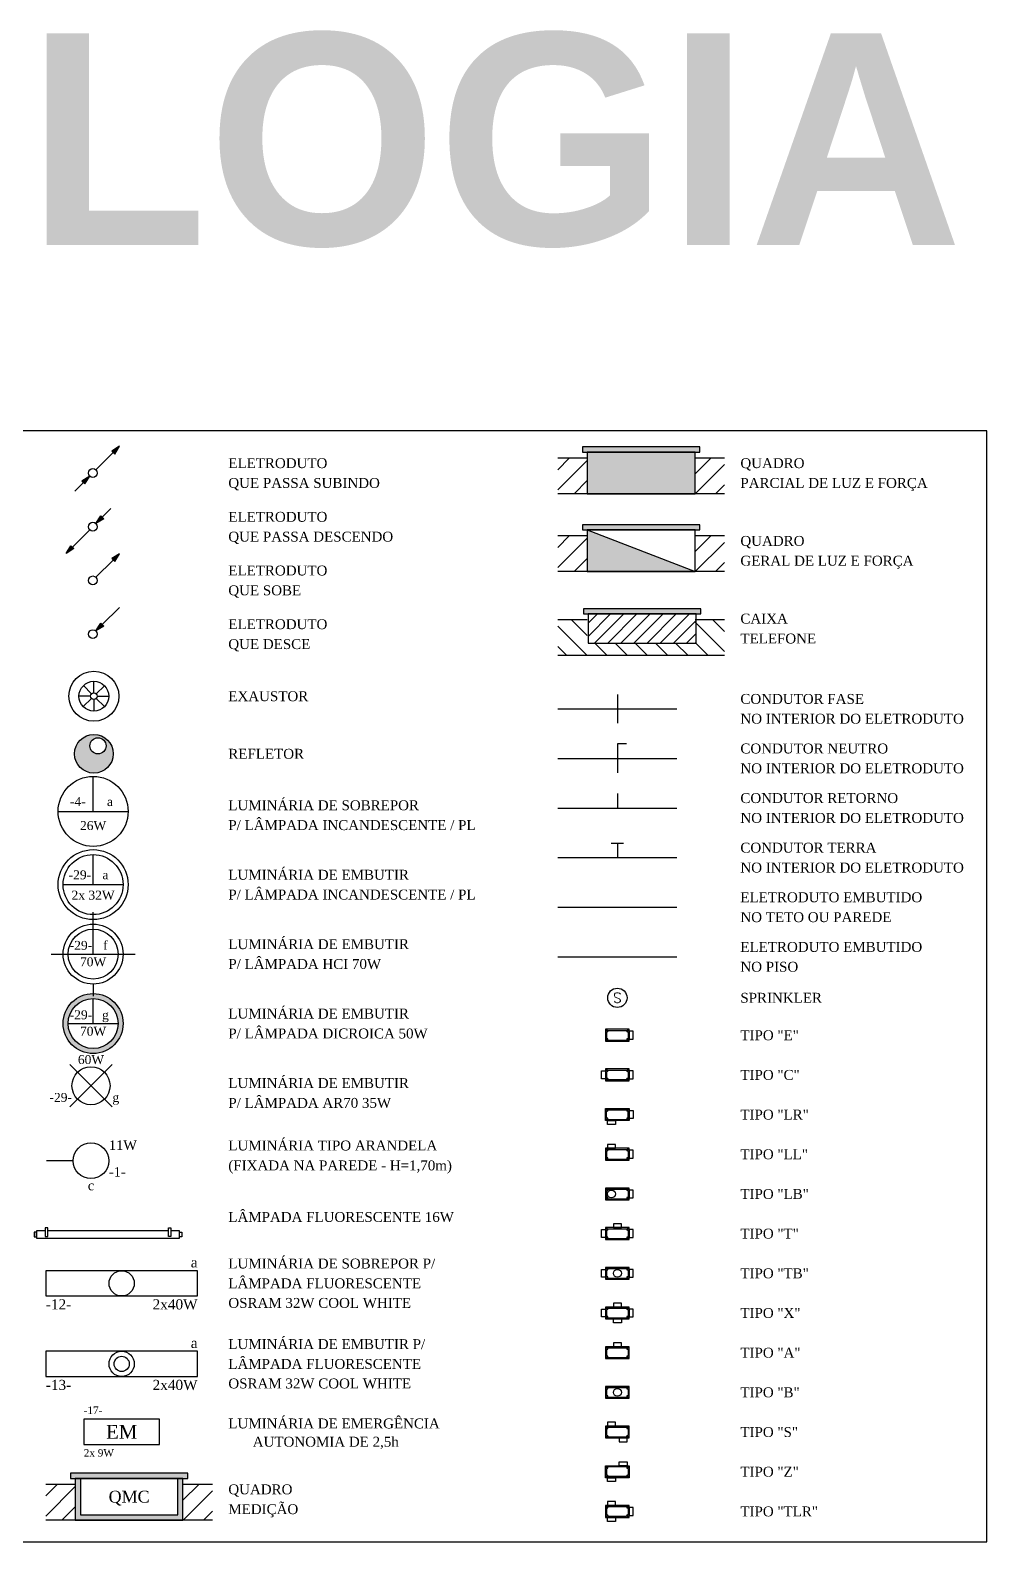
# Model space of a CAD drawing. Extents: x -175055 to -48386, y 10342 to 134050.
# Drawn here: x -83536.5 to -83400.9, y 98363.8 to 98578 of the extents above; entities that cross this region are included whole.
import ezdxf
from ezdxf.enums import TextEntityAlignment as Align

# ---------------------------------------------------------------- set-up
doc = ezdxf.new("R2010")
doc.units = 0
doc.header["$LTSCALE"] = 50
doc.header["$MEASUREMENT"] = 0
doc.linetypes.add('HIDDEN', pattern=[0.375, 0.25, -0.125])
doc.layers.get('0').update_dxf_attribs({"linetype": 'CONTINUOUS'})
doc.layers.add('ABE', color=7, linetype='CONTINUOUS')
doc.styles.add('JMS1', font='times.ttf')
doc.styles.add('JMS2', font='times.ttf')
doc.styles.add('ROMANS', font='romans', dxfattribs={"height": 12})
doc.styles.add('SANSSERIFBOLD', font='sasb____.pfb')

# ---------------------------------------------------------------- blocks, each defined once
blk = doc.blocks.new('A$C42C2322C')
at = {"linetype": 'Continuous'}
blk.add_hatch(color=256, dxfattribs=at).paths.add_polyline_path([(89.9, 89.9), (63.7, 73.5), (73.5, 63.7)])
blk.add_line((10.6, 10.6), (68.6, 68.6), dxfattribs=at)
blk.add_lwpolyline([(73.5, 63.7), (89.9, 89.9), (63.7, 73.5)], close=True, dxfattribs=at)
blk.add_circle((0, 0), 15, dxfattribs=at)
blk = doc.blocks.new('A$C4D954A93')
at = {"linetype": 'Continuous'}
blk.add_hatch(color=256, dxfattribs=at).paths.add_polyline_path([(10.6, 10.6), (36.8, 27), (27, 36.8)])
blk.add_line((89.9, 89.9), (31.9, 31.9), dxfattribs=at)
blk.add_lwpolyline([(36.8, 27), (10.6, 10.6), (27, 36.8)], close=True, dxfattribs=at)
blk.add_circle((0, 0), 15, dxfattribs=at)
blk = doc.blocks.new('A$C341177DA')
at = {"linetype": 'Continuous'}
for p, q in [((-0.017, 0), (-0.0751, 0)), ((-0.012, 0.0121), (-0.0528, 0.0534)), ((0, 0.017), (0, 0.0751)), ((0.0121, 0.012), (0.0533, 0.0528)), ((0.017, 0), (0.0751, 0)), ((-0.0122, -0.0119), (-0.0537, -0.0525)), ((0, -0.017), (0, -0.0751)), ((0.0123, -0.0118), (0.0543, -0.0519))]:
    blk.add_line(p, q, dxfattribs=at)
for radius in [0.1262, 0.0751, 0.017]:
    blk.add_circle((0, 0), radius, dxfattribs=at)
blk = doc.blocks.new('A$C2F8936CE')
at = {"linetype": 'ByBlock'}
h = blk.add_hatch(color=256, dxfattribs=at)
h.paths.add_polyline_path([(0.2445, 0, 1), (0, 0, 1)])
h.paths.add_polyline_path([(0.0968, 0.05, -1), (0.1988, 0.05, -1)], flags=16)
blk.add_circle((0.1223, 0), 0.1223)
blk.add_circle((0.1478, 0.05), 0.051, dxfattribs=at)
at = {"linetype": 'Continuous', "style": 'JMS1'}
for tag, p in [('CIRC.', (0.073, 0.186)), ('POT.', (0.2591, -0.1097)), ('CMD', (0.0938, -0.1917))]:
    blk.add_attdef(tag, text='', height=0.06, dxfattribs=at).set_placement(p, align=Align.MIDDLE_LEFT)
blk = doc.blocks.new('A$C6210122E')
at = {"linetype": 'Continuous'}
blk.add_lwpolyline([(-300, -50), (300, -50), (300, 50), (-300, 50)], close=True, dxfattribs=at)
blk.add_circle((0, 0), 50, dxfattribs=at)
at = {"linetype": 'Continuous', "style": 'JMS1'}
for tag, p in [('CMD', (300, 83)), ('POT.', (300, -83))]:
    blk.add_attdef(tag, text='', height=40, dxfattribs=at).set_placement(p, align=Align.MIDDLE_RIGHT)
blk.add_attdef('CIRC.', text='', height=40, dxfattribs=at).set_placement((-300, -83), align=Align.MIDDLE_LEFT)
blk = doc.blocks.new('A$C350A4605')
at = {"linetype": 'Continuous'}
blk.add_lwpolyline([(-300, -50), (300, -50), (300, 50), (-300, 50)], close=True, dxfattribs=at)
for radius in [50, 30]:
    blk.add_circle((0, 0), radius, dxfattribs=at)
at = {"linetype": 'Continuous', "style": 'JMS1'}
for tag, p in [('CMD', (300, 83)), ('POT.', (300, -83))]:
    blk.add_attdef(tag, text='', height=40, dxfattribs=at).set_placement(p, align=Align.MIDDLE_RIGHT)
blk.add_attdef('CIRC.', text='', height=40, dxfattribs=at).set_placement((-300, -83), align=Align.MIDDLE_LEFT)
blk = doc.blocks.new('A$C1FA718BA')
at = {"linetype": 'Continuous'}
for p, q in [((-350, 101.7), (-301.7, 150)), ((-226.4, 150), (-350, 150)), ((-350, 16.8), (-226.4, 140.5)), ((226.4, 84.1), (292.3, 150)), ((350, 150), (226.4, 150)), ((227.1, 0), (350, 122.9)), ((350, 0), (-350, 0)), ((-282, 0), (-226.4, 55.6)), ((312, 0), (350, 38))]:
    blk.add_line(p, q, dxfattribs=at)
blk = doc.blocks.new('A$C448E4B37')
at = {"linetype": 'Continuous'}
h = blk.add_hatch(color=256, dxfattribs=at)
h.paths.add_polyline_path([(-246.4, 46.9), (-246.4, 25), (246.4, 25), (246.4, 46.9)])
h.paths.add_polyline_path([(-226.4, 25), (-226.4, -150), (226.4, -150), (226.4, 25)])
for points in [[(-246.4, 25), (246.4, 25), (246.4, 46.9), (-246.4, 46.9)], [(-226.4, -150), (226.4, -150), (226.4, 25), (-226.4, 25)]]:
    blk.add_lwpolyline(points, close=True, dxfattribs=at)
blk = doc.blocks.new('A$C622D64AD')
at = {"linetype": 'Continuous'}
for points in [[(-246.4, 46.9), (-246.4, 25), (246.4, 25), (246.4, 46.9)], [(226.4, -150), (-226.4, 25), (-226.4, -150)]]:
    blk.add_hatch(color=256, dxfattribs=at).paths.add_polyline_path(points)
blk.add_line((-226.4, 25), (226.4, -150), dxfattribs=at)
for points in [[(-246.4, 25), (246.4, 25), (246.4, 46.9), (-246.4, 46.9)], [(-226.4, -150), (226.4, -150), (226.4, 25), (-226.4, 25)]]:
    blk.add_lwpolyline(points, close=True, dxfattribs=at)
blk = doc.blocks.new('A$C74910228')
at = {"linetype": 'Continuous'}
h = blk.add_hatch(color=256, dxfattribs=at)
h.paths.add_polyline_path([(-246.4, 46.9), (-246.4, 25), (246.4, 25), (246.4, 46.9)])
h.paths.add_polyline_path([(-204.5, 25), (-226.4, 25), (-226.4, -150), (226.4, -150), (226.4, 25), (204.5, 25), (204.5, -128.1), (-204.5, -128.1)])
for points in [[(-246.4, 25), (246.4, 25), (246.4, 46.9), (-246.4, 46.9)], [(-226.4, -150), (226.4, -150), (226.4, 25), (-226.4, 25)], [(-204.5, -128.1), (204.5, -128.1), (204.5, 25), (-204.5, 25)]]:
    blk.add_lwpolyline(points, close=True, dxfattribs=at)
at = {"linetype": 'Continuous', "style": 'JMS2'}
blk.add_text('QMC', height=50, dxfattribs=at).set_placement((0, -51.6), align=Align.MIDDLE_CENTER)
blk = doc.blocks.new('A$C65E92EE3')
at = {"linetype": 'Continuous'}
blk.add_hatch(color=256, dxfattribs=at).paths.add_polyline_path([(-246.4, 46.9), (-246.4, 25), (246.4, 25), (246.4, 46.9)])
for p, q in [((-226.4, -14), (-187.4, 25)), ((-226.4, -69.2), (-132.2, 25)), ((-199.8, -97.7), (-77.1, 25)), ((-144.6, -97.7), (-21.9, 25)), ((-89.5, -97.7), (33.3, 25)), ((-34.3, -97.7), (88.4, 25)), ((20.8, -97.7), (143.6, 25)), ((76, -97.7), (198.7, 25)), ((131.1, -97.7), (226.4, -2.5)), ((186.3, -97.7), (226.4, -57.6))]:
    blk.add_line(p, q, dxfattribs=at)
for points in [[(-246.4, 25), (246.4, 25), (246.4, 46.9), (-246.4, 46.9)], [(-226.4, -97.7), (226.4, -97.7), (226.4, 25), (-226.4, 25)]]:
    blk.add_lwpolyline(points, close=True, dxfattribs=at)
blk = doc.blocks.new('A$C759F369E')
at = {"linetype": 'Continuous'}
for p, q in [((-226.4, 150), (-350, 150)), ((-226.4, 84.1), (-292.3, 150)), ((350, 150), (226.4, 150)), ((350, 16.8), (226.4, 140.5)), ((350, 101.7), (301.7, 150)), ((-227.1, 0), (-350, 122.9)), ((-312, 0), (-350, 38)), ((350, 0), (-350, 0)), ((-142.3, 0), (-194.5, 52.3)), ((-57.4, 0), (-109.7, 52.3)), ((27.4, 0), (-24.8, 52.3)), ((112.3, 0), (60, 52.3)), ((197.1, 0), (144.9, 52.3)), ((282, 0), (226.4, 55.6))]:
    blk.add_line(p, q, dxfattribs=at)
blk = doc.blocks.new('A$C0F8C457B')
at = {"linetype": 'Continuous'}
for p, q in [((0, 0), (0, 176)), ((-176, 0), (176, 0))]:
    blk.add_line(p, q, dxfattribs=at)
blk.add_line((0, -126), (0, -176))
for radius in [126, 105]:
    blk.add_circle((0, 0), radius, dxfattribs=at)
at = {"linetype": 'Continuous', "style": 'JMS1'}
for tag, p in [('CIRC.', (-51.1, 36.8)), ('CMD', (51.8, 36.8)), ('POT.', (0, -32.3))]:
    blk.add_attdef(tag, text='', height=37.5, dxfattribs=at).set_placement(p, align=Align.MIDDLE_CENTER)
blk = doc.blocks.new('A$C12EA76F2')
h = blk.add_hatch(color=256)
edge = h.paths.add_edge_path()
edge.add_arc((0, 0), 126, 0, 360)
edge = h.paths.add_edge_path(flags=16)
edge.add_arc((0, 0), 105, 0, 360)
at = {"linetype": 'Continuous'}
for p, q in [((0, 0), (0, 105)), ((-105, 0), (105, 0))]:
    blk.add_line(p, q, dxfattribs=at)
for radius in [126, 105]:
    blk.add_circle((0, 0), radius, dxfattribs=at)
at = {"linetype": 'Continuous', "style": 'JMS1'}
for tag, p in [('CIRC.', (-51.1, 36.8)), ('CMD', (51.8, 36.8)), ('POT.', (0, -32.3))]:
    blk.add_attdef(tag, text='', height=37.5, dxfattribs=at).set_placement(p, align=Align.MIDDLE_CENTER)
blk = doc.blocks.new('A$C2E6C7662')
at = {"linetype": 'Continuous'}
for p, q in [((89.1, -89.1), (-89.1, 89.1)), ((-89.1, -89.1), (89.1, 89.1))]:
    blk.add_line(p, q, dxfattribs=at)
blk.add_circle((0, 0), 80, dxfattribs=at)
at = {"linetype": 'Continuous', "style": 'JMS1'}
blk.add_attdef('POT.', text='', height=37.5, dxfattribs=at).set_placement((0, 80), align=Align.BOTTOM_CENTER)
blk.add_attdef('CIRC.', text='', height=37.5, dxfattribs=at).set_placement((-80, -48.9), align=Align.MIDDLE_RIGHT)
blk.add_attdef('CMD', text='', height=37.5, dxfattribs=at).set_placement((90, -48.9), align=Align.MIDDLE_LEFT)
blk = doc.blocks.new('A$C0B4C0E00')
for points in [[(-263.5, -35.3), (-253.5, -35.3), (-253.5, 0), (-263.5, 0)], [(263.5, -35.3), (253.5, -35.3), (253.5, 0), (263.5, 0)], [(-310, -37.6), (-300, -37.6), (-300, -17.6), (-310, -17.6)], [(310, -37.6), (300, -37.6), (300, -17.6), (310, -17.6)]]:
    blk.add_lwpolyline(points, close=True)
for points in [[(-263.5, -12.6), (-300, -12.6), (-300, -42.6), (300, -42.6), (300, -12.6), (263.5, -12.6)], [(253.5, -12.6), (-253.5, -12.6)]]:
    blk.add_lwpolyline(points)
at = {"linetype": 'Continuous', "style": 'JMS1'}
for tag, p in [('CMD', (300, 42.1)), ('POT.', (300, -84.7))]:
    blk.add_attdef(tag, text='', height=50, dxfattribs=at).set_placement(p, align=Align.MIDDLE_RIGHT)
blk.add_attdef('CIRC.', text='', height=50, dxfattribs=at).set_placement((-300, -84.7), align=Align.MIDDLE_LEFT)
blk = doc.blocks.new('A$C37370DF5')
at = {"linetype": 'Continuous'}
for p, q in [((0, 0), (0, 126)), ((-126, 0), (126, 0))]:
    blk.add_line(p, q, dxfattribs=at)
for radius in [147, 126]:
    blk.add_circle((0, 0), radius, dxfattribs=at)
at = {"linetype": 'Continuous', "style": 'JMS1'}
for tag, p in [('CIRC.', (-55.5, 41.2)), ('CMD', (51.8, 41.2)), ('POT.', (0, -44.1))]:
    blk.add_attdef(tag, text='', height=37.5, dxfattribs=at).set_placement(p, align=Align.MIDDLE_CENTER)
blk = doc.blocks.new('A$C0CF16AB1')
at = {"linetype": 'Continuous'}
for p, q in [((0, 0), (0, 147)), ((-147, 0), (147, 0))]:
    blk.add_line(p, q, dxfattribs=at)
blk.add_circle((0, 0), 147, dxfattribs=at)
at = {"linetype": 'Continuous', "style": 'JMS1'}
for tag, p in [('CIRC.', (-64.1, 41.2)), ('CMD', (70.9, 41.2)), ('POT.', (0, -59.2))]:
    blk.add_attdef(tag, text='', height=37.5, dxfattribs=at).set_placement(p, align=Align.MIDDLE_CENTER)
blk = doc.blocks.new('A$C7BD834D8')
blk.add_line((112.5, 0), (0, 0))
blk.add_circle((187.5, 0), 75)
at = {"linetype": 'Continuous', "style": 'JMS1'}
for tag, p in [('POT.', (262.9, 65.6)), ('CIRC.', (262.9, -46.7))]:
    blk.add_attdef(tag, text='', height=40, dxfattribs=at).set_placement(p, align=Align.MIDDLE_LEFT)
blk.add_attdef('CMD', text='', height=40, dxfattribs=at).set_placement((187.5, -104), align=Align.MIDDLE_CENTER)
blk = doc.blocks.new('A$C58A16327')
blk.add_lwpolyline([(-191.3, -63.7), (191.3, -63.7), (191.3, 63.7), (-191.3, 63.7)], close=True)
at = {"linetype": 'Continuous', "style": 'JMS2'}
blk.add_text('EM', height=70, dxfattribs=at).set_placement((0, 0), align=Align.MIDDLE_CENTER)
at = {"style": 'JMS1'}
for tag, p in [('CIRC.', (-191.3, 109)), ('POT.', (-191.3, -105.9))]:
    blk.add_attdef(tag, text='', height=37.5, dxfattribs=at).set_placement(p, align=Align.MIDDLE_LEFT)
blk = doc.blocks.new('A$C39BB159D')
at = {"linetype": 'Continuous'}
blk.add_circle((0, 0), 48.6, dxfattribs=at)
at = {"linetype": 'Continuous', "style": 'ROMANS'}
blk.add_text('S', height=50, rotation=180, dxfattribs=at).set_placement((0, 0), align=Align.MIDDLE)
blk = doc.blocks.new('A$C3B8C14AC')
for p, q in [((-134, 16.1), (-134, -16.1)), ((-126.1, 24), (-33.9, 24)), ((-26, 16.1), (-26, -16.1)), ((-126.1, -24), (-33.9, -24))]:
    blk.add_line(p, q)
for points in [[(-140, -30), (-20, -30), (-20, 30), (-140, 30)], [(-20, -20), (0, -20), (0, 20), (-20, 20)]]:
    blk.add_lwpolyline(points, close=True)
for centre in [(-134, 24), (-26, 24), (-134, -24), (-26, -24)]:
    blk.add_circle(centre, 3)
for centre, start, end in [((-134, 24), 270, 0), ((-26, 24), 180, 270), ((-134, -24), 0, 90), ((-26, -24), 90, 180)]:
    blk.add_arc(centre, 7.94, start, end)
blk = doc.blocks.new('A$C36343BAB')
for p, q in [((-134, 16.1), (-134, -16.1)), ((-126.1, 24), (-33.9, 24)), ((-26, 16.1), (-26, -16.1)), ((-126.1, -24), (-33.9, -24))]:
    blk.add_line(p, q)
for points in [[(-140, -20), (-160, -20), (-160, 20), (-140, 20)], [(-140, -30), (-20, -30), (-20, 30), (-140, 30)], [(-20, -20), (0, -20), (0, 20), (-20, 20)]]:
    blk.add_lwpolyline(points, close=True)
for centre in [(-134, 24), (-26, 24), (-134, -24), (-26, -24)]:
    blk.add_circle(centre, 3)
for centre, start, end in [((-134, 24), 270, 0), ((-26, 24), 180, 270), ((-134, -24), 0, 90), ((-26, -24), 90, 180)]:
    blk.add_arc(centre, 7.94, start, end)
blk = doc.blocks.new('A$C71C92724')
for p, q in [((-134, -16.1), (-134, 16.1)), ((-126.1, 24), (-33.9, 24)), ((-26, -16.1), (-26, 16.1)), ((-126.1, -24), (-33.9, -24))]:
    blk.add_line(p, q)
for points in [[(-140, 30), (-20, 30), (-20, -30), (-140, -30)], [(-20, 20), (0, 20), (0, -20), (-20, -20)], [(-130.1, -30), (-90.1, -30), (-90.1, -50), (-130.1, -50)]]:
    blk.add_lwpolyline(points, close=True)
for centre in [(-134, 24), (-26, 24), (-134, -24), (-26, -24)]:
    blk.add_circle(centre, 3)
for centre, start, end in [((-134, 24), 270, 0), ((-26, 24), 180, 270), ((-134, -24), 0, 90), ((-26, -24), 90, 180)]:
    blk.add_arc(centre, 7.94, start, end)
blk = doc.blocks.new('A$C73B66FB5')
for p, q in [((-134, 16.1), (-134, -16.1)), ((-126.1, 24), (-33.9, 24)), ((-26, 16.1), (-26, -16.1)), ((-126.1, -24), (-33.9, -24))]:
    blk.add_line(p, q)
for points in [[(-140, -30), (-20, -30), (-20, 30), (-140, 30)], [(-130.1, 30), (-90.1, 30), (-90.1, 50), (-130.1, 50)], [(-20, -20), (0, -20), (0, 20), (-20, 20)]]:
    blk.add_lwpolyline(points, close=True)
for centre in [(-134, 24), (-26, 24), (-134, -24), (-26, -24)]:
    blk.add_circle(centre, 3)
for centre, start, end in [((-134, 24), 270, 0), ((-26, 24), 180, 270), ((-134, -24), 0, 90), ((-26, -24), 90, 180)]:
    blk.add_arc(centre, 7.94, start, end)
blk = doc.blocks.new('A$C595A2545')
for p, q in [((-134, 16.1), (-134, -16.1)), ((-126.1, 24), (-33.9, 24)), ((-26, 16.1), (-26, -16.1)), ((-126.1, -24), (-33.9, -24))]:
    blk.add_line(p, q)
for points in [[(-140, -30), (-20, -30), (-20, 30), (-140, 30)], [(-20, -20), (0, -20), (0, 20), (-20, 20)]]:
    blk.add_lwpolyline(points, close=True)
for centre, radius in [((-134, 24), 3), ((-110.1, 0), 20), ((-26, 24), 3), ((-134, -24), 3), ((-26, -24), 3)]:
    blk.add_circle(centre, radius)
for centre, start, end in [((-134, 24), 270, 0), ((-26, 24), 180, 270), ((-134, -24), 0, 90), ((-26, -24), 90, 180)]:
    blk.add_arc(centre, 7.94, start, end)
blk = doc.blocks.new('A$C39100D1A')
for p, q in [((-134, 16.1), (-134, -16.1)), ((-126.1, 24), (-33.9, 24)), ((-26, 16.1), (-26, -16.1)), ((-126.1, -24), (-33.9, -24))]:
    blk.add_line(p, q)
for points in [[(-140, -20), (-160, -20), (-160, 20), (-140, 20)], [(-140, -30), (-20, -30), (-20, 30), (-140, 30)], [(-100, 30), (-60, 30), (-60, 50), (-100, 50)], [(-20, -20), (0, -20), (0, 20), (-20, 20)]]:
    blk.add_lwpolyline(points, close=True)
for centre in [(-134, 24), (-26, 24), (-134, -24), (-26, -24)]:
    blk.add_circle(centre, 3)
for centre, start, end in [((-134, 24), 270, 0), ((-26, 24), 180, 270), ((-134, -24), 0, 90), ((-26, -24), 90, 180)]:
    blk.add_arc(centre, 7.94, start, end)
blk = doc.blocks.new('A$C1B352E12')
for p, q in [((-134, 16.1), (-134, -16.1)), ((-126.1, 24), (-33.9, 24)), ((-26, 16.1), (-26, -16.1)), ((-126.1, -24), (-33.9, -24))]:
    blk.add_line(p, q)
for points in [[(-140, -20), (-160, -20), (-160, 20), (-140, 20)], [(-140, -30), (-20, -30), (-20, 30), (-140, 30)], [(-20, -20), (0, -20), (0, 20), (-20, 20)]]:
    blk.add_lwpolyline(points, close=True)
for centre, radius in [((-134, 24), 3), ((-80, 0), 20), ((-26, 24), 3), ((-134, -24), 3), ((-26, -24), 3)]:
    blk.add_circle(centre, radius)
for centre, start, end in [((-134, 24), 270, 0), ((-26, 24), 180, 270), ((-134, -24), 0, 90), ((-26, -24), 90, 180)]:
    blk.add_arc(centre, 7.94, start, end)
blk = doc.blocks.new('A$C32872069')
for p, q in [((-134, 16.1), (-134, -16.1)), ((-126.1, 24), (-33.9, 24)), ((-26, 16.1), (-26, -16.1)), ((-126.1, -24), (-33.9, -24))]:
    blk.add_line(p, q)
for points in [[(-140, -20), (-160, -20), (-160, 20), (-140, 20)], [(-140, -30), (-20, -30), (-20, 30), (-140, 30)], [(-100, 30), (-60, 30), (-60, 50), (-100, 50)], [(-20, -20), (0, -20), (0, 20), (-20, 20)], [(-100, -30), (-60, -30), (-60, -50), (-100, -50)]]:
    blk.add_lwpolyline(points, close=True)
for centre in [(-134, 24), (-26, 24), (-134, -24), (-26, -24)]:
    blk.add_circle(centre, 3)
for centre, start, end in [((-134, 24), 270, 0), ((-26, 24), 180, 270), ((-134, -24), 0, 90), ((-26, -24), 90, 180)]:
    blk.add_arc(centre, 7.94, start, end)
blk = doc.blocks.new('A$C302B13C6')
for p, q in [((-54, -33.9), (-54, -66.1)), ((-46.1, -26), (46.1, -26)), ((-46.1, -74), (46.1, -74)), ((54, -33.9), (54, -66.1))]:
    blk.add_line(p, q)
for points in [[(-20, -20), (20, -20), (20, 0), (-20, 0)], [(-60, -80), (60, -80), (60, -20), (-60, -20)]]:
    blk.add_lwpolyline(points, close=True)
for centre in [(-54, -26), (-54, -74), (54, -26), (54, -74)]:
    blk.add_circle(centre, 3)
for centre, start, end in [((-54, -26), 270, 0), ((-54, -74), 0, 90), ((54, -26), 180, 270), ((54, -74), 90, 180)]:
    blk.add_arc(centre, 7.94, start, end)
blk = doc.blocks.new('A$C3827137E')
for p, q in [((-54, 16.1), (-54, -16.1)), ((-46.1, 24), (46.1, 24)), ((54, 16.1), (54, -16.1)), ((-46.1, -24), (46.1, -24))]:
    blk.add_line(p, q)
blk.add_lwpolyline([(-60, -30), (60, -30), (60, 30), (-60, 30)], close=True)
for centre, radius in [((-54, 24), 3), ((0, 0), 20), ((54, 24), 3), ((-54, -24), 3), ((54, -24), 3)]:
    blk.add_circle(centre, radius)
for centre, start, end in [((-54, 24), 270, 0), ((54, 24), 180, 270), ((-54, -24), 0, 90), ((54, -24), 90, 180)]:
    blk.add_arc(centre, 7.94, start, end)
blk = doc.blocks.new('A$C0D1E03A1')
for p, q in [((-23.9, -33.9), (-23.9, -66.1)), ((-16, -26), (76.1, -26)), ((-16, -74), (76.1, -74)), ((84.1, -33.9), (84.1, -66.1))]:
    blk.add_line(p, q)
for points in [[(-20, -20), (20, -20), (20, 0), (-20, 0)], [(-29.9, -80), (90.1, -80), (90.1, -20), (-29.9, -20)], [(80.1, -80), (40.1, -80), (40.1, -100), (80.1, -100)]]:
    blk.add_lwpolyline(points, close=True)
for centre in [(-23.9, -26), (-23.9, -74), (84.1, -26), (84.1, -74)]:
    blk.add_circle(centre, 3)
for centre, start, end in [((-23.9, -26), 270, 0), ((-23.9, -74), 0, 90), ((84.1, -26), 180, 270), ((84.1, -74), 90, 180)]:
    blk.add_arc(centre, 7.94, start, end)
blk = doc.blocks.new('A$C72086583')
for p, q in [((-84.1, -33.9), (-84.1, -66.1)), ((16, -26), (-76.1, -26)), ((16, -74), (-76.1, -74)), ((23.9, -33.9), (23.9, -66.1))]:
    blk.add_line(p, q)
for points in [[(20, -20), (-20, -20), (-20, 0), (20, 0)], [(29.9, -80), (-90.1, -80), (-90.1, -20), (29.9, -20)], [(-80.1, -80), (-40.1, -80), (-40.1, -100), (-80.1, -100)]]:
    blk.add_lwpolyline(points, close=True)
for centre in [(-84.1, -26), (-84.1, -74), (23.9, -26), (23.9, -74)]:
    blk.add_circle(centre, 3)
for centre, start, end in [((-84.1, -26), 270, 0), ((-84.1, -74), 0, 90), ((23.9, -26), 180, 270), ((23.9, -74), 90, 180)]:
    blk.add_arc(centre, 7.94, start, end)
blk = doc.blocks.new('A$C316D0890')
for p, q in [((-134, 16.1), (-134, -16.1)), ((-126.1, 24), (-33.9, 24)), ((-26, 16.1), (-26, -16.1)), ((-126.1, -24), (-33.9, -24))]:
    blk.add_line(p, q)
for points in [[(-140, -30), (-20, -30), (-20, 30), (-140, 30)], [(-130.1, 30), (-90.1, 30), (-90.1, 50), (-130.1, 50)], [(-20, -20), (0, -20), (0, 20), (-20, 20)], [(-130.1, -30), (-90.1, -30), (-90.1, -50), (-130.1, -50)]]:
    blk.add_lwpolyline(points, close=True)
for centre in [(-134, 24), (-26, 24), (-134, -24), (-26, -24)]:
    blk.add_circle(centre, 3)
for centre, start, end in [((-134, 24), 270, 0), ((-26, 24), 180, 270), ((-134, -24), 0, 90), ((-26, -24), 90, 180)]:
    blk.add_arc(centre, 7.94, start, end)
blk = doc.blocks.new('A$C549C0EC8')
at = {"linetype": 'Continuous'}
for points in [[(89.9, 89.9), (63.7, 73.5), (73.5, 63.7)], [(-10.6, -10.6), (-36.8, -27), (-27, -36.8)]]:
    blk.add_hatch(color=256, dxfattribs=at).paths.add_polyline_path(points)
for p, q in [((10.6, 10.6), (68.6, 68.6)), ((-60.9, -60.9), (-31.9, -31.9))]:
    blk.add_line(p, q, dxfattribs=at)
for points in [[(73.5, 63.7), (89.9, 89.9), (63.7, 73.5)], [(-27, -36.8), (-10.6, -10.6), (-36.8, -27)]]:
    blk.add_lwpolyline(points, close=True, dxfattribs=at)
blk.add_circle((0, 0), 15, dxfattribs=at)
blk = doc.blocks.new('A$C093F7FE3')
at = {"linetype": 'Continuous'}
for points in [[(10.6, 10.6), (36.8, 27), (27, 36.8)], [(-89.9, -89.9), (-63.7, -73.5), (-73.5, -63.7)]]:
    blk.add_hatch(color=256, dxfattribs=at).paths.add_polyline_path(points)
for p, q in [((60.9, 60.9), (31.9, 31.9)), ((-10.6, -10.6), (-68.6, -68.6))]:
    blk.add_line(p, q, dxfattribs=at)
for points in [[(36.8, 27), (10.6, 10.6), (27, 36.8)], [(-63.7, -73.5), (-89.9, -89.9), (-73.5, -63.7)]]:
    blk.add_lwpolyline(points, close=True, dxfattribs=at)
blk.add_circle((0, 0), 15, dxfattribs=at)

msp = doc.modelspace()

# ---------------------------------------------------------------- linework, layer by layer
at = {"layer": 'ABE'}
for p, q in [((-83453.25, 98483.89), (-83453.25, 98479.8)), ((-83453.25, 98469.82), (-83453.25, 98467.78)), ((-83454.11, 98462.79), (-83452.39, 98462.79)), ((-83453.25, 98462.79), (-83453.25, 98460.75))]:
    msp.add_line(p, q, dxfattribs=at)
at = {"layer": 'ABE', "color": 0}
for p, q in [((-83461.69, 98481.84), (-83444.81, 98481.84)), ((-83461.69, 98474.81), (-83444.81, 98474.81)), ((-83461.69, 98467.78), (-83444.81, 98467.78)), ((-83461.69, 98460.75), (-83444.81, 98460.75)), ((-83461.69, 98453.72), (-83444.81, 98453.72))]:
    msp.add_line(p, q, dxfattribs=at)
at = {"layer": 'ABE', "color": 0, "linetype": 'HIDDEN', "ltscale": 6}
msp.add_line((-83461.69, 98446.69), (-83444.81, 98446.69), dxfattribs=at)
at = {"layer": 'ABE'}
msp.add_lwpolyline([(-83597.76, 98363.77), (-83400.88, 98363.77), (-83400.88, 98521.27), (-83597.76, 98521.27)], close=True, dxfattribs=at)
msp.add_lwpolyline([(-83451.94, 98476.86), (-83453.25, 98476.86), (-83453.25, 98472.77)], dxfattribs=at)

# ---------------------------------------------------------------- block references
at = {"layer": 'ABE', "color": 0, "linetype": 'Continuous'}
for name, p, xscale, yscale, zscale in [('A$C549C0EC8', (-83527.61, 98515.27), 0.0421875000174623, 0.0421875000174623, 0.0421875000174623), ('A$C093F7FE3', (-83527.61, 98507.65), 0.0421875000174623, 0.0421875000174623, 0.0421875000174623), ('A$C42C2322C', (-83527.61, 98500.04), 0.04218750000291038, 0.04218750000291038, 0.04218750000291038), ('A$C4D954A93', (-83527.61, 98492.43), 0.04218750000291038, 0.04218750000291038, 0.04218750000291038)]:
    msp.add_blockref(name, p, dxfattribs=dict(at, xscale=xscale, yscale=yscale, zscale=zscale))
at = {"layer": 'ABE', "linetype": 'Continuous'}
for name, p, xscale, yscale, zscale in [('A$C1FA718BA', (-83449.88, 98512.31), 0.03375000001688022, 0.03375000001688022, 0.03375000001688022), ('A$C448E4B37', (-83449.88, 98517.38), 0.03375000001688022, 0.03375000001688022, 0.03375000001688022), ('A$C622D64AD', (-83449.88, 98506.35), 0.03375000001688022, 0.03375000001688022, 0.03375000001688022), ('A$C1FA718BA', (-83449.88, 98501.29), 0.03375000001688022, 0.03375000001688022, 0.03375000001688022), ('A$C65E92EE3', (-83449.74, 98494.45), 0.03375000001688022, 0.03375000001688022, 0.03375000001688022), ('A$C759F369E', (-83449.88, 98489.39), 0.03375000001688022, 0.03375000001688022, 0.03375000001688022), ('A$C341177DA', (-83527.46, 98483.63), 28.125, 28.125, 28.125), ('A$C2F8936CE', (-83530.21, 98475.47), 22.49999999998545, 22.49999999998545, 22.49999999998545), ('A$C1FA718BA', (-83522.47, 98366.84), 0.03375000001688022, 0.03375000001688022, 0.03375000001688022), ('A$C74910228', (-83522.47, 98371.9), 0.03375000001688022, 0.03375000001688022, 0.03375000001688022)]:
    msp.add_blockref(name, p, dxfattribs=dict(at, xscale=xscale, yscale=yscale, zscale=zscale))
at = {"layer": 'ABE'}
ref = msp.add_blockref('A$C0CF16AB1', (-83527.57, 98467.3), dxfattribs=dict(at, xscale=0.03375000000232831, yscale=0.03375000000232831, zscale=0.03375000000232831))
ref.add_attrib('POT.', '26W', dxfattribs={"layer": '0', "color": 1, "linetype": 'Continuous', "height": 1.266, "style": 'JMS1'}).set_placement((-83527.57, 98465.3), align=Align.MIDDLE_CENTER)
ref.add_attrib('CIRC.', '-4-', dxfattribs={"layer": '0', "color": 1, "linetype": 'Continuous', "height": 1.266, "style": 'JMS1'}).set_placement((-83529.74, 98468.69), align=Align.MIDDLE_CENTER)
ref.add_attrib('CMD', 'a', dxfattribs={"layer": '0', "color": 1, "linetype": 'Continuous', "height": 1.27, "style": 'JMS1'}).set_placement((-83525.18, 98468.69), align=Align.MIDDLE_CENTER)
for name, p, xscale, yscale, zscale, values in [('A$C37370DF5', (-83527.57, 98456.92), 0.03375000000232831, 0.03375000000232831, 0.03375000000232831, {'POT.': '2x 32W', 'CIRC.': '-29-', 'CMD': 'a'}), ('A$C0F8C457B', (-83527.57, 98447.07), 0.03375000000232831, 0.03375000000232831, 0.03375000000232831, {'POT.': '70W', 'CIRC.': '-29-', 'CMD': 'f'}), ('A$C12EA76F2', (-83527.57, 98437.23), 0.03375000000232831, 0.03375000000232831, 0.03375000000232831, {'POT.': '70W', 'CIRC.': '-29-', 'CMD': 'g'}), ('A$C2E6C7662', (-83527.87, 98428.41), 0.03375000000232831, 0.03375000000232831, 0.03375000000232831, {'POT.': '60W', 'CIRC.': '-29-', 'CMD': 'g'}), ('A$C7BD834D8', (-83534.2, 98417.78), 0.03375000000232831, 0.03375000000232831, 0.03375000000232831, {'POT.': '11W', 'CIRC.': '-1-', 'CMD': 'c'}), ('A$C58A16327', (-83523.52, 98379.35), 0.02812499999708962, 0.02812499999708962, 0.02812499999708962, {'POT.': '2x 9W', 'CIRC.': '-17-'})]:
    msp.add_blockref(name, p, dxfattribs=dict(at, xscale=xscale, yscale=yscale, zscale=zscale)).add_auto_attribs(values)
for name, p, xscale, yscale, zscale in [('A$C39BB159D', (-83453.25, 98440.88), 0.02812499999708962, 0.02812499999708962, 0.02812499999708962), ('A$C3B8C14AC', (-83451, 98435.57), 0.02812499999708962, 0.02812499999708962, 0.02812499999708962), ('A$C36343BAB', (-83451, 98429.95), 0.02812499999708962, 0.02812499999708962, 0.02812499999708962), ('A$C71C92724', (-83451, 98424.32), 0.02812499999708962, 0.02812499999708962, 0.02812499999708962), ('A$C73B66FB5', (-83451, 98418.7), 0.02812499999708962, 0.02812499999708962, 0.02812499999708962), ('A$C595A2545', (-83451, 98413.07), 0.02812499999708962, 0.02812499999708962, 0.02812499999708962), ('A$C0B4C0E00', (-83525.45, 98408.25), 0.03375000000232831, 0.03375000000232831, 0.03375000000232831), ('A$C39100D1A', (-83451, 98407.45), 0.02812499999708962, 0.02812499999708962, 0.02812499999708962), ('A$C1B352E12', (-83451, 98401.82), 0.02812499999708962, 0.02812499999708962, 0.02812499999708962), ('A$C32872069', (-83451, 98396.2), 0.02812499999708962, 0.02812499999708962, 0.02812499999708962), ('A$C302B13C6', (-83453.25, 98391.98), 0.02812499999708962, 0.02812499999708962, 0.02812499999708962), ('A$C3827137E', (-83453.25, 98384.95), 0.02812499999708962, 0.02812499999708962, 0.02812499999708962), ('A$C0D1E03A1', (-83454.1, 98380.73), 0.02812499999708962, 0.02812499999708962, 0.02812499999708962), ('A$C72086583', (-83452.41, 98375.1), 0.02812499999708962, 0.02812499999708962, 0.02812499999708962), ('A$C316D0890', (-83451, 98368.07), 0.02812499999708962, 0.02812499999708962, 0.02812499999708962)]:
    msp.add_blockref(name, p, dxfattribs=dict(at, xscale=xscale, yscale=yscale, zscale=zscale))
at = {"layer": 'ABE', "linetype": 'Continuous', "xscale": 0.03585937501338776, "yscale": 0.03585937501338776, "zscale": 0.03585937501338776}
for name, p, values in [('A$C6210122E', (-83523.52, 98400.4), {'POT.': '2x40W', 'CIRC.': '-12-', 'CMD': 'a'}), ('A$C350A4605', (-83523.52, 98388.98), {'POT.': '2x40W', 'CIRC.': '-13-', 'CMD': 'a'})]:
    msp.add_blockref(name, p, dxfattribs=at).add_auto_attribs(values)

# ---------------------------------------------------------------- texts
at = {"layer": 'ABE', "style": 'SANSSERIFBOLD'}
msp.add_text('SIMBOLOGIA', height=30, dxfattribs=at).set_placement((-83674.33, 98547.59))
at = {"layer": 'ABE', "linetype": 'Continuous', "style": 'JMS2'}
for s, height, p in [('ELETRODUTO', 1.406, (-83508.4, 98516.67)), ('QUADRO', 1.406, (-83435.81, 98516.67)), ('QUE PASSA SUBINDO', 1.4062, (-83508.4, 98513.86)), ('PARCIAL DE LUZ E FORÇA', 1.4062, (-83435.81, 98513.86)), ('ELETRODUTO', 1.406, (-83508.4, 98509.06)), ('QUE PASSA DESCENDO', 1.4062, (-83508.4, 98506.25)), ('QUADRO', 1.406, (-83435.81, 98505.65)), ('ELETRODUTO', 1.406, (-83508.4, 98501.45)), ('GERAL DE LUZ E FORÇA', 1.4062, (-83435.81, 98502.84)), ('QUE SOBE', 1.406, (-83508.4, 98498.64)), ('ELETRODUTO', 1.406, (-83508.4, 98493.84)), ('CAIXA', 1.406, (-83435.81, 98494.63)), ('QUE DESCE', 1.406, (-83508.4, 98491.02)), ('TELEFONE', 1.406, (-83435.81, 98491.81)), ('EXAUSTOR', 1.406, (-83508.4, 98483.63)), ('EXAUSTOR', 1.406, (-83508.4, 98483.63)), ('CONDUTOR FASE', 1.4062, (-83435.81, 98483.25)), ('NO INTERIOR DO ELETRODUTO', 1.4062, (-83435.81, 98480.44)), ('CONDUTOR NEUTRO', 1.4062, (-83435.81, 98476.22)), ('REFLETOR', 1.406, (-83508.4, 98475.47)), ('REFLETOR', 1.406, (-83508.4, 98475.47)), ('NO INTERIOR DO ELETRODUTO', 1.4062, (-83435.81, 98473.41)), ('LUMINÁRIA DE SOBREPOR', 1.4062, (-83508.4, 98468.17)), ('CONDUTOR RETORNO', 1.4062, (-83435.81, 98469.19)), ('P/ LÂMPADA INCANDESCENTE / PL', 1.4062, (-83508.4, 98465.36)), ('NO INTERIOR DO ELETRODUTO', 1.4062, (-83435.81, 98466.38)), ('CONDUTOR TERRA', 1.4062, (-83435.81, 98462.16)), ('LUMINÁRIA DE EMBUTIR', 1.4062, (-83508.4, 98458.32)), ('NO INTERIOR DO ELETRODUTO', 1.4062, (-83435.81, 98459.34)), ('P/ LÂMPADA INCANDESCENTE / PL', 1.4062, (-83508.4, 98455.51)), ('ELETRODUTO EMBUTIDO', 1.4062, (-83435.81, 98455.13)), ('NO TETO OU PAREDE', 1.4062, (-83435.81, 98452.31)), ('LUMINÁRIA DE EMBUTIR', 1.4062, (-83508.4, 98448.48)), ('ELETRODUTO EMBUTIDO', 1.4062, (-83435.81, 98448.09)), ('P/ LÂMPADA HCI 70W', 1.4062, (-83508.4, 98445.67)), ('NO PISO', 1.406, (-83435.81, 98445.28)), ('SPRINKLER', 1.406, (-83435.81, 98440.88)), ('LUMINÁRIA DE EMBUTIR', 1.4062, (-83508.4, 98438.64)), ('P/ LÂMPADA DICROICA 50W', 1.4062, (-83508.4, 98435.82)), ('TIPO "E"', 1.406, (-83435.81, 98435.57)), ('LUMINÁRIA DE EMBUTIR', 1.4062, (-83508.4, 98428.79)), ('TIPO "C"', 1.406, (-83435.81, 98429.95)), ('P/ LÂMPADA AR70 35W', 1.4062, (-83508.4, 98425.98)), ('TIPO "LR"', 1.406, (-83435.81, 98424.32)), ('LUMINÁRIA TIPO ARANDELA', 1.4062, (-83508.4, 98419.94)), ('TIPO "LL"', 1.406, (-83435.81, 98418.7)), ('(FIXADA NA PAREDE - H=1,70m)', 1.4062, (-83508.4, 98417.12)), ('TIPO "LB"', 1.406, (-83435.81, 98413.07)), ('LÂMPADA FLUORESCENTE 16W', 1.4062, (-83508.4, 98409.81)), ('TIPO "T"', 1.406, (-83435.81, 98407.45)), ('LUMINÁRIA DE SOBREPOR P/', 1.4062, (-83508.4, 98403.21)), ('LÂMPADA FLUORESCENTE', 1.4062, (-83508.4, 98400.4)), ('TIPO "TB"', 1.406, (-83435.81, 98401.82)), ('OSRAM 32W COOL WHITE', 1.4062, (-83508.4, 98397.63)), ('TIPO "X"', 1.406, (-83435.81, 98396.2)), ('LUMINÁRIA DE EMBUTIR P/', 1.4062, (-83508.4, 98391.79)), ('TIPO "A"', 1.406, (-83435.81, 98390.57)), ('LÂMPADA FLUORESCENTE', 1.4062, (-83508.4, 98388.98)), ('OSRAM 32W COOL WHITE', 1.4062, (-83508.4, 98386.21)), ('TIPO "B"', 1.406, (-83435.81, 98384.95)), ('LUMINÁRIA DE EMERGÊNCIA', 1.4062, (-83508.4, 98380.54)), ('TIPO "S"', 1.406, (-83435.81, 98379.32)), ('AUTONOMIA DE 2,5h', 1.4062, (-83504.94, 98377.95)), ('TIPO "Z"', 1.406, (-83435.81, 98373.7)), ('QUADRO', 1.406, (-83508.4, 98371.2)), ('MEDIÇÃO', 1.406, (-83508.4, 98368.39)), ('TIPO "TLR"', 1.406, (-83435.81, 98368.07))]:
    msp.add_text(s, height=height, dxfattribs=at).set_placement(p, align=Align.MIDDLE_LEFT)

doc.saveas('drawing.dxf')
